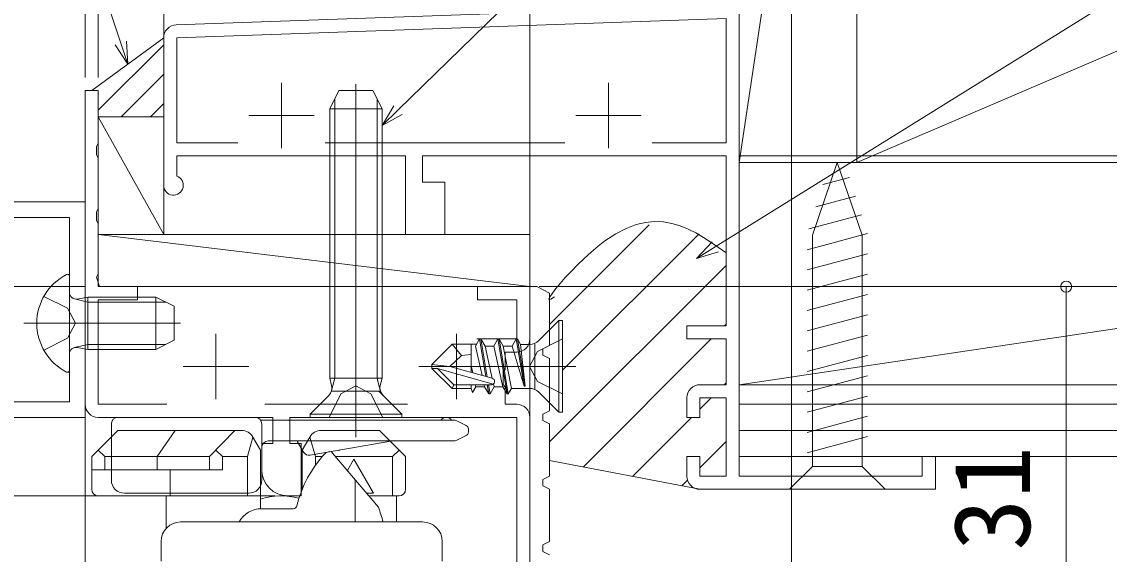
# Model space of a CAD drawing. Units: millimetres, scale not verified. Extents: x -495 to 495, y -800 to 801.
# Drawn here: x -386.1 to -303, y -261.2 to -220.4 of the extents above; entities that cross this region are included whole.
import ezdxf
from ezdxf.enums import TextEntityAlignment as Align

# ---------------------------------------------------------------- set-up
doc = ezdxf.new("R2010")
doc.units = ezdxf.units.MM
doc.header["$LTSCALE"] = 4
for name, pattern in [('CHAIN2', [12, 9, -1, 1, -1]), ('DASHED3', [4, 3, -1]), ('DOUBLE_CHAIN2', [12.8, 9, -1, 0.6, -0.6, 0.6, -1])]:
    doc.linetypes.add(name, pattern=pattern)
for name, color, linetype, lineweight in [('0-2_YKK_ZWAK', 3, 'Continuous', 9), ('0-3_YKK_11', 4, 'Continuous', 9), ('0-4_YKK_12', 2, 'Continuous', 9), ('0-6_YKK_D', 6, 'Continuous', 9), ('0-7_YSS_K', 7, 'Continuous', 9), ('0-9_YSS_KE', 7, 'Continuous', 9)]:
    doc.layers.add(name, color=color, linetype=linetype, lineweight=lineweight)
doc.styles.add('ＭＳ ゴシック', font='')
doc.styles.get('ＭＳ ゴシック').set_extended_font_data('MS Gothic')

msp = doc.modelspace()

# ---------------------------------------------------------------- linework, layer by layer
at = {"layer": '0-2_YKK_ZWAK'}
for p, q in [((-331.284, -231.192), (-325.825, -194.797)), ((-322.284, -231.192), (-237.361, -194.797)), ((-375.284, -221.658), (-380.784, -225.692)), ((-380.284, -227.198), (-375.284, -222.198)), ((-378.537, -227.696), (-375.284, -224.443)), ((-376.297, -227.7), (-375.284, -226.688)), ((-331.284, -248.192), (-331.284, -231.192)), ((-217.284, -231.192), (-331.284, -231.192)), ((-323.784, -231.192), (-325.684, -236.742)), ((-323.784, -231.192), (-321.884, -236.742)), ((-324.896, -232.888), (-322.846, -232.339)), ((-325.431, -234.585), (-322.395, -233.771)), ((-325.966, -236.281), (-321.943, -235.203)), ((-345.784, -243.593), (-338.168, -235.976)), ((-344.784, -247.083), (-334.342, -236.64)), ((-326.084, -237.866), (-321.484, -236.633)), ((-321.884, -254.442), (-321.884, -236.742)), ((-326.084, -239.418), (-321.484, -238.186)), ((-345.784, -252.573), (-332.284, -239.073)), ((-326.084, -240.971), (-321.484, -239.739)), ((-326.084, -242.524), (-321.484, -241.292)), ((-332.415, -243.694), (-332.284, -243.563)), ((-326.084, -244.077), (-321.484, -242.845)), ((-326.084, -245.63), (-321.484, -244.398)), ((-343.207, -254.486), (-333.415, -244.694)), ((-326.084, -247.183), (-321.484, -245.95)), ((-326.084, -248.736), (-321.484, -247.503)), ((-332.425, -248.194), (-332.284, -248.053)), ((-331.284, -248.192), (-211.116, -248.192)), ((-334.284, -250.053), (-333.425, -249.194)), ((-326.084, -250.289), (-321.484, -249.056)), ((-211.116, -249.692), (-331.284, -249.692)), ((-339.439, -255.207), (-334.925, -250.694)), ((-326.084, -251.842), (-321.484, -250.609)), ((-211.116, -251.692), (-331.284, -251.692)), ((-334.284, -254.543), (-332.284, -252.543)), ((-326.084, -253.395), (-321.484, -252.162)), ((-334.284, -256.192), (-345.784, -253.991)), ((-331.284, -253.692), (-211.116, -253.692)), ((-327.434, -256.192), (-325.684, -254.442)), ((-335.67, -255.929), (-335.238, -255.496))]:
    msp.add_line(p, q, dxfattribs=at)
for points in [[(-331.284, -194.797), (-331.284, -231.192), (-322.284, -231.192), (-322.284, -194.797)], [(-322.284, -194.797), (-322.284, -231.192), (-217.284, -231.192)], [(-217.284, -248.192), (-331.284, -248.192), (-217.284, -231.192)], [(-345.415, -241.471), (-345.676, -241.649), (-345.811, -241.695), (-345.831, -241.622), (-345.746, -241.446), (-345.568, -241.182), (-345.307, -240.842), (-344.974, -240.443), (-344.58, -239.999), (-344.136, -239.523), (-343.653, -239.032), (-343.142, -238.539), (-342.613, -238.059), (-342.078, -237.606), (-341.547, -237.195), (-340.719, -236.645), (-339.928, -236.232), (-339.171, -235.946), (-338.446, -235.775), (-337.748, -235.709), (-337.077, -235.737), (-336.428, -235.85), (-335.799, -236.036), (-335.187, -236.286), (-334.59, -236.588), (-334.003, -236.932), (-333.426, -237.308), (-332.854, -237.704), (-332.284, -238.112)], [(-327.434, -256.192), (-320.134, -256.192), (-321.884, -254.442), (-325.684, -254.442), (-325.684, -236.742)]]:
    msp.add_lwpolyline(points, dxfattribs=at)
at = {"layer": '0-3_YKK_11'}
for p, q in [((-360.584, -252.192), (-360.584, -225.204)), ((-361.884, -225.692), (-362.584, -227.092)), ((-359.284, -225.692), (-361.884, -225.692)), ((-358.584, -227.092), (-359.284, -225.692)), ((-362.205, -247.692), (-362.205, -226.334)), ((-358.963, -247.692), (-358.963, -226.334)), ((-380.284, -227.692), (-375.284, -236.692)), ((-362.584, -247.692), (-362.584, -227.092)), ((-358.584, -227.092), (-362.584, -227.092)), ((-358.584, -247.692), (-358.584, -227.092)), ((-347.284, -240.692), (-380.284, -236.692)), ((-382.484, -247.088), (-382.484, -239.896)), ((-381.084, -241.871), (-382.099, -241.631)), ((-381.084, -241.492), (-381.897, -241.637)), ((-381.084, -241.492), (-381.084, -245.492)), ((-381.084, -241.492), (-375.884, -241.492)), ((-381.084, -241.871), (-375.126, -241.871)), ((-375.884, -241.492), (-375.884, -245.492)), ((-375.884, -241.492), (-374.484, -242.192)), ((-374.484, -242.192), (-374.484, -244.792)), ((-345.084, -243.292), (-346.611, -244.819)), ((-345.084, -250.292), (-345.084, -243.292)), ((-381.084, -245.113), (-382.099, -245.353)), ((-381.084, -245.113), (-375.126, -245.113)), ((-374.484, -244.792), (-375.884, -245.492)), ((-354.784, -246.642), (-353.234, -245.092)), ((-351.365, -245.092), (-353.234, -245.092)), ((-352.503, -245.964), (-353.234, -245.092)), ((-351.784, -247.248), (-351.784, -245.092)), ((-351.134, -244.692), (-351.452, -245.242)), ((-350.945, -247.485), (-351.452, -245.242)), ((-350.655, -247.567), (-351.134, -244.692)), ((-351.034, -244.692), (-350.55, -247.596)), ((-351.034, -244.692), (-350.717, -245.242)), ((-350.052, -245.242), (-350.717, -245.242)), ((-350.16, -247.706), (-350.717, -245.242)), ((-349.734, -244.692), (-350.052, -245.242)), ((-349.034, -248.892), (-349.734, -244.692)), ((-349.634, -244.692), (-349.734, -244.692)), ((-349.634, -244.692), (-348.934, -248.892)), ((-349.634, -244.692), (-349.317, -245.242)), ((-348.652, -245.242), (-349.317, -245.242)), ((-348.692, -248.472), (-349.317, -245.242)), ((-348.334, -244.692), (-348.652, -245.242)), ((-348.652, -245.242), (-347.734, -248.292)), ((-347.734, -248.292), (-348.334, -244.692)), ((-348.234, -244.692), (-348.334, -244.692)), ((-348.234, -244.692), (-347.634, -248.292)), ((-348.234, -244.692), (-347.992, -245.112)), ((-347.319, -245.112), (-347.992, -245.112)), ((-347.634, -248.292), (-347.992, -245.112)), ((-381.084, -245.492), (-381.897, -245.348)), ((-381.084, -245.492), (-375.884, -245.492)), ((-354.784, -246.642), (-354.784, -246.942)), ((-353.413, -246.792), (-354.784, -246.642)), ((-353.413, -246.792), (-354.784, -246.792)), ((-350.171, -247.703), (-353.413, -246.792)), ((-351.656, -247.284), (-351.784, -246.714)), ((-362.584, -247.692), (-362.444, -248.253)), ((-362.205, -247.692), (-362.445, -248.642)), ((-358.963, -247.692), (-358.724, -248.642)), ((-354.36, -246.942), (-354.784, -246.942)), ((-354.784, -246.942), (-353.234, -248.492)), ((-353.11, -248.192), (-354.36, -246.942)), ((-350.085, -248.143), (-354.36, -246.942)), ((-353.234, -248.492), (-353.11, -248.192)), ((-351.784, -248.492), (-353.234, -248.492)), ((-350.233, -248.192), (-353.11, -248.192)), ((-351.784, -248.492), (-351.784, -248.192)), ((-351.677, -248.792), (-351.784, -248.492)), ((-350.752, -248.342), (-351.417, -248.342)), ((-350.434, -248.892), (-350.551, -248.192)), ((-350.451, -248.192), (-350.334, -248.892)), ((-350.334, -248.892), (-350.017, -248.342)), ((-350.017, -248.342), (-350.065, -248.127)), ((-349.352, -248.342), (-350.017, -248.342)), ((-348.934, -248.892), (-348.692, -248.472)), ((-347.319, -248.472), (-348.692, -248.472)), ((-347.634, -248.292), (-347.734, -248.292)), ((-362.459, -248.692), (-358.71, -248.692)), ((-357.084, -250.442), (-358.514, -249.012)), ((-350.334, -248.892), (-350.434, -248.892)), ((-348.934, -248.892), (-349.034, -248.892)), ((-345.084, -250.292), (-346.611, -248.765)), ((-378.784, -250.692), (-368.284, -250.692)), ((-367.884, -250.892), (-353.102, -250.892)), ((-357.084, -250.442), (-364.084, -250.442)), ((-357.084, -250.692), (-364.084, -250.692)), ((-357.084, -250.692), (-357.084, -250.442)), ((-352.879, -250.945), (-352.15, -251.309)), ((-344.784, -250.292), (-345.084, -250.292)), ((-378.784, -251.693), (-380.784, -253.693)), ((-379.284, -255.492), (-379.284, -251.192)), ((-369.328, -251.693), (-378.784, -251.693)), ((-374.414, -251.693), (-375.784, -253.693)), ((-369.854, -251.693), (-371.784, -253.693)), ((-367.784, -251.192), (-367.784, -255.492)), ((-358.784, -251.693), (-363.241, -251.693)), ((-356.784, -253.693), (-358.784, -251.693)), ((-351.984, -251.807), (-351.984, -251.578)), ((-368.462, -252.193), (-368.884, -253.693)), ((-367.884, -253.193), (-368.462, -252.193)), ((-367.284, -252.492), (-353.102, -252.492)), ((-364.595, -253.341), (-365.044, -252.565)), ((-364.684, -253.193), (-364.107, -252.193)), ((-364.119, -252.214), (-363.684, -253.693)), ((-364.075, -253.584), (-357.927, -252.5)), ((-352.15, -252.075), (-352.879, -252.439)), ((-379.784, -253.693), (-380.284, -253.193)), ((-370.784, -253.693), (-371.302, -253.193)), ((-367.884, -257.681), (-367.884, -253.193)), ((-364.684, -256.167), (-364.684, -253.193)), ((-358.871, -257.568), (-362.368, -253.418)), ((-357.784, -253.693), (-357.284, -253.193)), ((-380.784, -253.693), (-380.784, -256.193)), ((-379.784, -253.693), (-375.784, -253.693)), ((-379.784, -253.693), (-379.784, -254.693)), ((-375.784, -253.693), (-371.784, -253.693)), ((-375.784, -253.693), (-375.784, -254.693)), ((-371.784, -254.693), (-371.784, -253.693)), ((-368.884, -256.693), (-368.884, -253.693)), ((-363.684, -253.693), (-363.684, -254.354)), ((-363.164, -253.693), (-363.682, -253.693)), ((-357.784, -253.693), (-362.137, -253.693)), ((-361.235, -254.763), (-360.733, -253.895)), ((-357.784, -256.693), (-357.784, -253.693)), ((-356.784, -256.193), (-356.784, -253.693)), ((-370.784, -254.693), (-380.784, -254.693)), ((-374.784, -254.693), (-374.784, -256.693)), ((-360.656, -258.688), (-360.656, -255.45)), ((-367.884, -256.693), (-380.284, -256.693)), ((-368.784, -256.492), (-378.284, -256.492)), ((-375.084, -256.693), (-375.084, -259.167)), ((-357.284, -256.693), (-359.609, -256.693)), ((-357.484, -256.693), (-357.484, -258.688)), ((-367.786, -257.678), (-365.392, -257.678)), ((-355.486, -258.688), (-373.986, -258.688)), ((-375.486, -260.188), (-375.486, -261.688)), ((-353.986, -261.688), (-353.986, -260.188))]:
    msp.add_line(p, q, dxfattribs=at)
at = {"layer": '0-3_YKK_11', "linetype": 'DASHED3'}
for p, q in [((-384.45, -241.442), (-382.635, -242.347)), ((-382.026, -243.492), (-382.635, -242.347)), ((-382.026, -243.492), (-382.635, -244.637)), ((-384.45, -245.542), (-382.635, -244.637)), ((-361.729, -248.877), (-360.584, -248.268)), ((-362.634, -250.692), (-361.729, -248.877))]:
    msp.add_line(p, q, dxfattribs=at)
at = {"layer": '0-3_YKK_11', "linetype": 'CHAIN2'}
for p, q in [((-385.984, -243.492), (-373.997, -243.492)), ((-343.784, -246.792), (-355.784, -246.792))]:
    msp.add_line(p, q, dxfattribs=at)
at = {"layer": '0-3_YKK_11', "linetype": 'DOUBLE_CHAIN2'}
msp.add_line((-346.904, -248.562), (-346.904, -245.022), dxfattribs=at)
at = {"layer": '0-3_YKK_11'}
for points in [[(-380.284, -236.692), (-375.284, -236.692), (-375.284, -227.702), (-380.284, -227.692)], [(-380.284, -240.692), (-347.285, -240.692), (-347.285, -236.692), (-380.284, -236.692)]]:
    msp.add_lwpolyline(points, close=True, dxfattribs=at)
for points in [[(-344.784, -250.292), (-344.784, -243.292), (-345.084, -243.292)], [(-349.034, -248.892), (-349.352, -248.342), (-350.052, -245.242)], [(-353.413, -246.792), (-352.503, -245.964), (-351.784, -245.892)], [(-362.584, -247.692), (-358.584, -247.692), (-358.725, -248.253)], [(-351.677, -248.792), (-351.417, -248.342), (-351.451, -248.192)], [(-350.434, -248.892), (-350.752, -248.342), (-350.786, -248.192)], [(-364.084, -250.692), (-364.084, -250.442), (-362.655, -249.012)], [(-370.784, -254.693), (-370.784, -253.693), (-368.887, -253.693)], [(-359.777, -256.493), (-359.233, -256.493), (-360.733, -253.895)]]:
    msp.add_lwpolyline(points, dxfattribs=at)
at = {"layer": '0-3_YKK_11', "linetype": 'DASHED3'}
for points in [[(-344.784, -244.692), (-346.7, -245.647), (-347.309, -246.792)], [(-344.784, -248.892), (-346.7, -247.937), (-347.309, -246.792)], [(-358.534, -250.692), (-359.439, -248.877), (-360.584, -248.268)]]:
    msp.add_lwpolyline(points, dxfattribs=at)
at = {"layer": '0-3_YKK_11'}
for centre, radius, start, end in [((-380.784, -243.492), 4.2, 117.28096, 242.71904), ((-382.639, -239.896), 0.154, 0, 117.28096), ((-381.984, -241.144), 0.5, 180, 280.09096), ((-347.319, -244.112), 1, 270, 315), ((-381.984, -245.84), 0.5, 79.90904, 180), ((-382.639, -247.088), 0.154, 242.71904, 0), ((-350.233, -247.944), 0.248, 270, 75.52934), ((-363.22, -248.447), 0.8, 315, 14.03624), ((-357.948, -248.447), 0.8, 165.96376, 225), ((-347.319, -249.472), 1, 45, 90), ((-378.784, -251.192), 0.5, 90, 180), ((-368.284, -251.192), 0.5, 0, 90), ((-353.684, -251.192), 0.5, 36.8699, 143.1301), ((-353.102, -251.392), 0.5, 63.43495, 90), ((-369.328, -252.693), 1, 30, 90), ((-363.241, -252.693), 1, 90, 150), ((-352.284, -251.578), 0.3, 0, 63.43495), ((-352.284, -251.807), 0.3, 296.56505, 0), ((-367.284, -252.992), 0.5, 90, 180), ((-364.784, -252.415), 0.3, 194.89227, 210), ((-357.84, -252.992), 0.5, 90, 100), ((-353.102, -251.992), 0.5, 270, 296.56505), ((-356.356, -259.578), 9, 137.09891, 166.31645), ((-364.162, -253.091), 0.5, 210, 280), ((-362.386, -254.278), 1, 107.61683, 124.24766), ((-362.598, -253.611), 0.3, 40.11786, 107.61683), ((-361.897, -252.692), 0.5, 270, 280), ((-378.284, -255.492), 1, 180, 270), ((-368.784, -255.492), 1, 270, 0), ((-380.284, -256.193), 0.5, 180, 270), ((-366.284, -261.693), 5, 74.41074, 108.66292), ((-357.284, -256.193), 0.5, 270, 0), ((-367.786, -259.678), 2, 90, 150.31828), ((-365.392, -257.378), 0.3, 270, 346.31645), ((-368.186, -261.206), 10, 14.58574, 21.33327), ((-373.986, -260.188), 1.5, 90, 180), ((-355.486, -260.188), 1.5, 0, 90)]:
    msp.add_arc(centre, radius, start, end, dxfattribs=at)
at = {"layer": '0-4_YKK_12'}
for p, q in [((-381.284, -225.69), (-381.284, -320.688)), ((-347.284, -240.69), (-347.284, -292.08))]:
    msp.add_line(p, q, dxfattribs=at)
msp.add_lwpolyline([(-381.284, -225.69), (-380.284, -225.69), (-380.284, -240.69), (-347.284, -240.69)], dxfattribs=at)
at = {"layer": '0-6_YKK_D'}
for p, q in [((-381.284, -224.692), (-381.284, -184.692)), ((-347.284, -238.692), (-347.284, -184.692)), ((-347.284, -238.692), (-347.284, -184.692)), ((-327.284, -271.992), (-327.284, -184.692)), ((-380.284, -224.692), (-380.284, -215.892)), ((-375.284, -224.341), (-375.284, -215.892)), ((-331.284, -230.692), (-218.664, -230.692)), ((-331.284, -230.692), (-207.69, -230.692)), ((-381.284, -240.692), (-431.623, -240.692)), ((-346.581, -240.692), (-305.284, -240.692)), ((-345.084, -240.692), (-218.664, -240.692)), ((-345.084, -240.692), (-218.664, -240.692)), ((-306.284, -240.692), (-306.284, -271.69)), ((-366.784, -256.692), (-416.164, -256.692))]:
    msp.add_line(p, q, dxfattribs=at)
for points in [[(-358.588, -228.375), (-357.371, -227.188), (-321.738, -192.435), (-51.594, -192.435)], [(-378.034, -223.675), (-378.569, -222.061), (-387.772, -194.286), (-458.539, -194.286)], [(-334.556, -238.55), (-333.112, -237.652), (-304.055, -219.571), (-236.298, -219.665)], [(-378.137, -221.918), (-378.034, -223.675), (-379.001, -222.205)], [(-357.053, -227.514), (-358.588, -228.375), (-357.689, -226.862)], [(-333.353, -237.265), (-334.556, -238.55), (-332.872, -238.039)]]:
    msp.add_lwpolyline(points, dxfattribs=at)
msp.add_circle((-306.284, -240.692), 0.425, dxfattribs=at)
at = {"layer": '0-7_YSS_K'}
for p, q in [((-366.284, -230.092), (-366.284, -225.092)), ((-341.284, -230.092), (-341.284, -225.092)), ((-363.784, -227.592), (-368.784, -227.592)), ((-338.784, -227.592), (-343.784, -227.592)), ((-344.621, -229.692), (-362.948, -229.692))]:
    msp.add_line(p, q, dxfattribs=at)
for points in [[(-331.284, -255.192), (-331.284, -205.692), (-332.284, -205.692), (-332.284, -219.191), (-374.319, -220.658)], [(-369.621, -229.692), (-374.284, -229.692), (-374.284, -225.329), (-374.284, -221.658), (-332.284, -220.191), (-332.284, -229.692), (-337.948, -229.692)], [(-375.284, -221.658), (-375.284, -225.341), (-375.284, -232.942)], [(-374.284, -232.235), (-374.284, -230.692), (-356.784, -230.692), (-356.784, -236.692), (-353.784, -236.692), (-353.784, -232.692), (-355.484, -232.692), (-355.484, -230.692), (-332.284, -230.692), (-332.284, -243.692), (-335.284, -243.692), (-335.284, -244.692), (-332.284, -244.692), (-332.284, -248.192), (-334.284, -248.192)], [(-335.284, -249.192), (-335.284, -250.692), (-334.284, -250.692), (-334.284, -249.192), (-332.284, -249.192), (-332.284, -255.192), (-334.284, -255.192), (-334.284, -253.692), (-335.284, -253.692), (-335.284, -255.192)], [(-334.284, -256.192), (-316.284, -256.192), (-316.284, -253.692), (-317.284, -253.692), (-317.284, -255.192), (-331.284, -255.192)]]:
    msp.add_lwpolyline(points, dxfattribs=at)
for centre, radius, start, end in [((-374.284, -221.658), 1, 92.00069, 180.00002), ((-374.534, -232.942), 0.75, 180.00002, 70.52841), ((-334.284, -249.192), 1, 89.99998, 180.00002), ((-334.284, -255.192), 1, 180.00002, 270)]:
    msp.add_arc(centre, radius, start, end, dxfattribs=at)
at = {"layer": '0-9_YSS_KE'}
for p, q in [((-371.284, -244.292), (-371.284, -249.292)), ((-352.884, -244.292), (-352.884, -249.292)), ((-373.784, -246.792), (-368.784, -246.792)), ((-355.384, -246.792), (-350.384, -246.792)), ((-358.834, -248.685), (-357.124, -250.396)), ((-367.539, -249.692), (-356.63, -249.692))]:
    msp.add_line(p, q, dxfattribs=at)
for points in [[(-381.284, -249.692), (-381.284, -225.692), (-380.284, -225.692), (-380.284, -229.718), (-380.413, -229.964), (-380.413, -230.62), (-380.284, -230.867), (-380.284, -234.718), (-380.413, -234.964), (-380.413, -235.62), (-380.284, -235.867), (-380.284, -239.718), (-380.413, -239.964), (-380.184, -240.692), (-377.284, -240.692), (-377.284, -241.692), (-380.284, -241.692), (-380.284, -249.692), (-375.03, -249.692)], [(-389.584, -250.692), (-381.284, -250.692), (-381.284, -234.192), (-392.384, -234.192)], [(-388.584, -235.392), (-382.484, -235.392), (-382.484, -249.492), (-388.584, -249.492)], [(-351.334, -244.692), (-348.284, -244.692), (-348.284, -241.692), (-351.284, -241.692), (-351.284, -240.692), (-347.284, -240.692), (-347.284, -244.692)], [(-347.284, -275.692), (-347.284, -240.692), (-346.765, -240.692), (-345.784, -241.192), (-345.784, -245.192), (-346.284, -245.447), (-346.284, -245.937), (-345.784, -246.192), (-345.784, -250.192), (-346.284, -250.447), (-346.284, -250.937), (-345.784, -251.192), (-345.784, -255.192), (-346.284, -255.447), (-346.284, -255.937), (-345.784, -256.192), (-345.784, -260.192), (-346.284, -260.447), (-346.284, -260.937), (-345.784, -261.192)], [(-348.284, -245.692), (-349.184, -245.692), (-349.184, -247.021), (-349.327, -247.213), (-349.327, -248.171), (-349.184, -248.363), (-349.184, -249.692), (-348.284, -249.692)], [(-367.784, -254.692), (-367.784, -252.692), (-366.934, -252.692), (-366.934, -250.692), (-380.284, -250.692)], [(-350.284, -263.692), (-348.284, -263.692), (-348.284, -250.692), (-365.634, -250.692), (-365.634, -252.692), (-364.784, -252.692), (-364.784, -256.692), (-365.784, -256.692)], [(-347.284, -250.692), (-347.284, -271.692), (-351.284, -271.692), (-351.284, -269.192), (-350.284, -269.192), (-350.284, -270.692), (-348.284, -270.692), (-348.284, -264.692), (-350.284, -264.692), (-350.284, -266.192), (-351.284, -266.192), (-351.284, -264.692)]]:
    msp.add_lwpolyline(points, dxfattribs=at)
for centre, radius, start, end in [((-348.284, -244.692), 1, 270.00001, 359.99999), ((-380.284, -249.692), 1, 180.00001, 269.99999), ((-348.284, -250.692), 1, 0.00001, 89.99999), ((-365.784, -254.692), 2, 180.00001, 269.99999)]:
    msp.add_arc(centre, radius, start, end, dxfattribs=at)

# ---------------------------------------------------------------- texts
at = {"layer": '0-6_YKK_D', "style": 'ＭＳ ゴシック'}
msp.add_text('31', height=5.865, rotation=90, dxfattribs=at).set_placement((-307.284, -260.885), align=Align.BOTTOM_LEFT)

doc.saveas('drawing.dxf')
